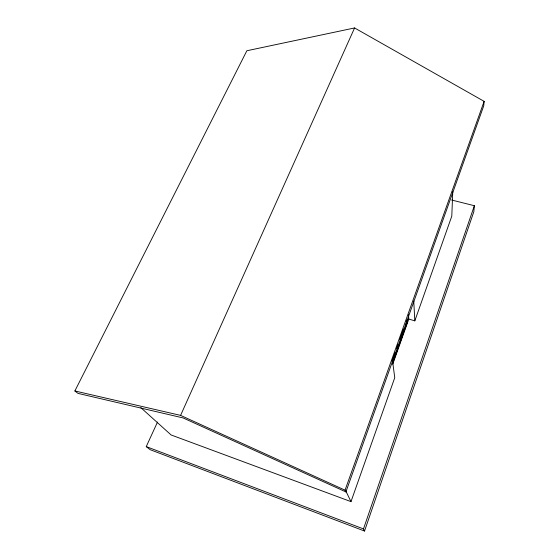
<?xml version="1.0" encoding="UTF-8"?>
<svg xmlns="http://www.w3.org/2000/svg" width="559" height="559" viewBox="0 0 559 559"><rect width="100%" height="100%" fill="white"/><g stroke="black" fill="none" stroke-linecap="round" stroke-linejoin="round"><path stroke-width="0.84" d="M452.762 191.779L451.791 216.137L414.813 320.859L408.804 319.07L408.496 314.738M451.546 200.003L474.36 205.719L473.843 211.665L364.531 531.05L150.196 449.702L146.248 446.606L157.505 422.059M484.129 101.354L483.731 105.826L345.888 491.913L183.1 417.929L77.96 393.382L74.871 390.965L246.861 50.75L354.581 27.95L484.129 101.354L345.043 490.18L345.888 491.913M364.531 531.05L363.49 528.919L474.36 205.719M140.84 407.665L171.11 434.965L350.989 501.633L394.752 377.688L392.467 360.443M405.443 326.589L406.309 324.15M392.684 363.385L407.252 322.389L407.064 319.846M392.711 364.23L408.804 319.07M392.027 361.38L395.206 352.463M396.659 348.418L398.106 344.365M399.839 339.509L403.598 328.978M74.871 390.965L180.585 415.386L354.581 27.95M406.652 322.208L407.252 322.389M406.603 323.34L407.211 323.521L406.952 320.104M405.338 324.115L406.554 324.479L406.288 321.02M146.248 446.606L363.49 528.919M180.585 415.386L345.043 490.18M345.672 490.697L350.989 501.633M392.236 360.031L392.572 362.546M413.751 300.987L414.813 320.859"/></g></svg>
